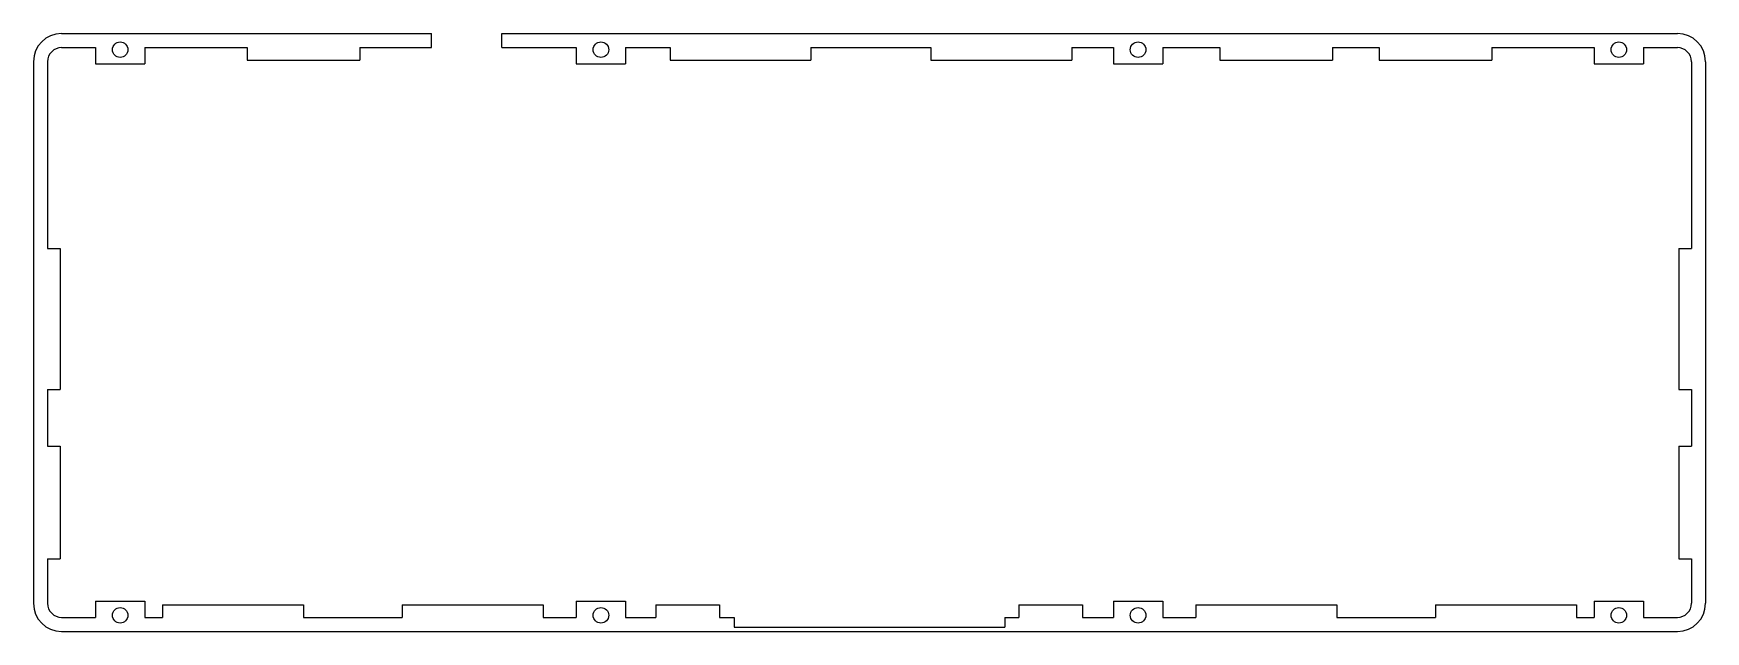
# Model space of a CAD drawing. Header units: millimetres. Extents: x -4 to 233, y -4 to 80.
import ezdxf

# ---------------------------------------------------------------- set-up
doc = ezdxf.new("R2010")
doc.units = ezdxf.units.MM

msp = doc.modelspace()

# ---------------------------------------------------------------- linework, layer by layer
for p, q in [((-0.3, 80.5), (52.15, 80.5)), ((-0.3, 78.5), (4.5, 78.5)), ((4.5, 78.5), (4.5, 76.2)), ((11.5, 78.5), (11.5, 76.2)), ((11.5, 78.5), (26, 78.5)), ((26, 78.5), (26, 76.7)), ((42, 78.5), (52.15, 78.5)), ((42, 78.5), (42, 76.7)), ((52.15, 78.5), (52.15, 80.5)), ((62.15, 80.5), (228.9, 80.5)), ((62.15, 78.5), (62.15, 80.5)), ((62.15, 78.5), (72.7, 78.5)), ((72.7, 78.5), (72.7, 76.2)), ((79.7, 78.5), (79.7, 76.2)), ((79.7, 78.5), (86, 78.5)), ((86, 78.5), (86, 76.7)), ((106, 78.5), (106, 76.7)), ((106, 78.5), (123, 78.5)), ((123, 78.5), (123, 76.7)), ((143, 78.5), (143, 76.7)), ((143, 78.5), (148.9, 78.5)), ((148.9, 78.5), (148.9, 76.2)), ((155.9, 78.5), (155.9, 76.2)), ((155.9, 78.5), (164, 78.5)), ((164, 78.5), (164, 76.7)), ((180, 78.5), (180, 76.7)), ((180, 78.5), (186.6, 78.5)), ((186.6, 78.5), (186.6, 76.7)), ((202.6, 78.5), (202.6, 76.7)), ((202.6, 78.5), (217.1, 78.5)), ((217.1, 78.5), (217.1, 76.2)), ((224.1, 78.5), (224.1, 76.2)), ((224.1, 78.5), (228.9, 78.5)), ((-4.3, 76.5), (-4.3, -0.3)), ((-2.3, 76.5), (-2.3, 50)), ((4.5, 76.2), (11.5, 76.2)), ((26, 76.7), (42, 76.7)), ((72.7, 76.2), (79.7, 76.2)), ((86, 76.7), (106, 76.7)), ((123, 76.7), (143, 76.7)), ((148.9, 76.2), (155.9, 76.2)), ((164, 76.7), (180, 76.7)), ((186.6, 76.7), (202.6, 76.7)), ((217.1, 76.2), (224.1, 76.2)), ((230.9, 76.5), (230.9, 50)), ((232.9, 76.5), (232.9, -0.3)), ((-2.3, 50), (-0.5, 50)), ((-0.5, 50), (-0.5, 30)), ((229.1, 50), (230.9, 50)), ((229.1, 50), (229.1, 30)), ((-2.3, 30), (-2.3, 22)), ((-2.3, 30), (-0.5, 30)), ((229.1, 30), (230.9, 30)), ((230.9, 30), (230.9, 22)), ((-2.3, 22), (-0.5, 22)), ((-0.5, 22), (-0.5, 6)), ((229.1, 22), (230.9, 22)), ((229.1, 22), (229.1, 6)), ((-2.3, 6), (-2.3, -0.3)), ((-2.3, 6), (-0.5, 6)), ((229.1, 6), (230.9, 6)), ((230.9, 6), (230.9, -0.3)), ((4.5, 0), (11.5, 0)), ((4.5, 0), (4.5, -2.3)), ((11.5, 0), (11.5, -2.3)), ((72.7, 0), (79.7, 0)), ((72.7, 0), (72.7, -2.3)), ((79.7, 0), (79.7, -2.3)), ((148.9, 0), (155.9, 0)), ((148.9, 0), (148.9, -2.3)), ((155.9, 0), (155.9, -2.3)), ((217.1, 0), (224.1, 0)), ((217.1, 0), (217.1, -2.3)), ((224.1, 0), (224.1, -2.3)), ((-0.3, -2.3), (4.5, -2.3)), ((11.5, -2.3), (14, -2.3)), ((14, -0.5), (34, -0.5)), ((14, -0.5), (14, -2.3)), ((34, -0.5), (34, -2.3)), ((34, -2.3), (48, -2.3)), ((48, -0.5), (68, -0.5)), ((48, -0.5), (48, -2.3)), ((68, -0.5), (68, -2.3)), ((68, -2.3), (72.7, -2.3)), ((79.7, -2.3), (84, -2.3)), ((84, -0.5), (93, -0.5)), ((84, -0.5), (84, -2.3)), ((93, -0.5), (93, -2.3)), ((93, -2.3), (95.1, -2.3)), ((95.1, -2.3), (95.1, -3.7)), ((133.5, -2.3), (135.5, -2.3)), ((133.5, -2.3), (133.5, -3.7)), ((135.5, -0.5), (144.5, -0.5)), ((135.5, -0.5), (135.5, -2.3)), ((144.5, -0.5), (144.5, -2.3)), ((144.5, -2.3), (148.9, -2.3)), ((155.9, -2.3), (160.6, -2.3)), ((160.6, -0.5), (180.6, -0.5)), ((160.6, -0.5), (160.6, -2.3)), ((180.6, -0.5), (180.6, -2.3)), ((180.6, -2.3), (194.6, -2.3)), ((194.6, -0.5), (214.6, -0.5)), ((194.6, -0.5), (194.6, -2.3)), ((214.6, -0.5), (214.6, -2.3)), ((214.6, -2.3), (217.1, -2.3)), ((224.1, -2.3), (228.9, -2.3)), ((-0.3, -4.3), (228.9, -4.3)), ((95.1, -3.7), (133.5, -3.7))]:
    msp.add_line(p, q)
for centre in [(8, 78.2), (76.2, 78.2), (152.4, 78.2), (220.6, 78.2), (8, -2), (76.2, -2), (152.4, -2), (220.6, -2)]:
    msp.add_circle(centre, 1.1)
for centre, radius, start, end in [((-0.3, 76.5), 4, 90, 180), ((-0.3, 76.5), 2, 90, 180), ((228.9, 76.5), 4, 0, 90), ((228.9, 76.5), 2, 0, 90), ((-0.3, -0.3), 4, -180, -90), ((-0.3, -0.3), 2, -180, -90), ((228.9, -0.3), 4, 270, 360), ((228.9, -0.3), 2, 270, 360)]:
    msp.add_arc(centre, radius, start, end)

doc.saveas('drawing.dxf')
